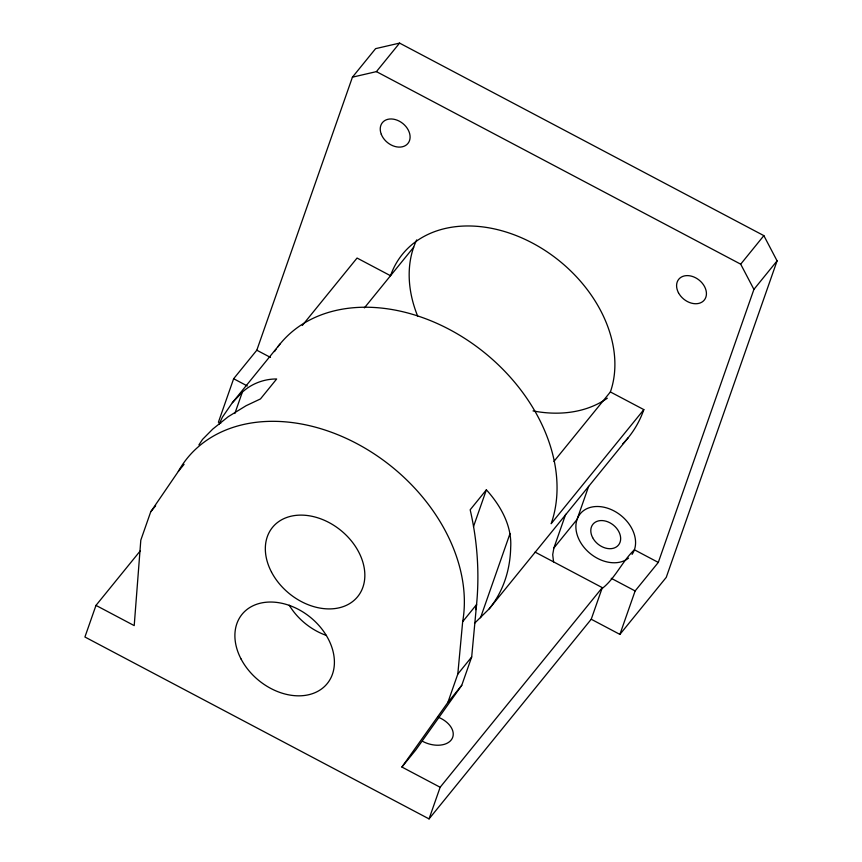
<?xml version="1.0" encoding="UTF-8"?>
<svg xmlns="http://www.w3.org/2000/svg" width="862" height="862" viewBox="0 0 862 862"><rect width="100%" height="100%" fill="white"/><g stroke="black" fill="none" stroke-linecap="round" stroke-linejoin="round"><path stroke-width="1.29" d="M535.076 552.1L602.301 587.636L440.148 787.254L401.907 767.04L447.884 702.401L457.808 674.062L462.668 621.685L476.567 604.574C479.606 572.993 477.354 540.743 470.167 509.787L486.383 489.821C500.531 505.498 512.082 525.712 510.681 547.499A164.664 122.318 39.1 0 1 489.185 608.852L474.542 623.291M401.907 767.04L415.775 749.972L461.752 685.333L471.686 656.973L476.567 604.574A164.664 122.318 39.1 0 1 475.555 609.649M565.677 514.291L553.878 547.995L552.704 554.643L553.566 561.873M140.14 551.033L95.984 605.393L84.918 637.007L429.05 818.9L591.235 619.239L602.301 587.636M184.069 464.349L178.348 471.395L150.731 511.802L140.808 540.151L134.213 625.607L95.984 605.393M591.235 619.239L619.907 634.4L666.251 577.357L777.082 260.863L763.861 235.638L399.591 43.1L375.595 48.649L352.429 77.171L256.811 350.209L233.645 378.73L218.42 422.186L220.715 423.404M234.852 413.512L242.33 392.167C251.532 383.676 264.128 378.892 276.67 378.978L260.453 398.944L246.123 405.7L228.268 416.669L212.785 429.05L202.538 439.404L198.917 444.867M473.497 526.607L486.383 489.821M480.533 617.763L509.992 533.643M429.05 818.9L440.148 787.254M588.649 486.34L577.044 519.474L553.878 547.995M619.907 634.4L635.132 590.944L658.299 562.423L753.916 289.384L777.082 260.863M219.131 424.266L222.353 417.23L232.363 402.694L280.01 344.035M658.299 562.423L634.4 549.784C622.127 561.388 615.156 578.553 601.945 588.649M352.429 77.171L376.425 71.621L399.591 43.1M150.731 511.802L155.645 505.757M302.293 325.459L357.062 258.04L390.518 275.721A126.24 93.775 39.1 0 1 532.274 242.965A126.24 93.775 39.1 0 1 610.382 391.941L643.839 409.622A164.664 122.318 39.1 0 1 622.881 443.704M364.4 307.874L413.685 247.2M553.932 461.429L610.382 391.941M753.916 289.384L740.695 264.171L763.861 235.638M643.839 409.622L551.163 523.708A164.664 122.318 39.1 0 0 465.394 338.831A164.664 122.318 39.1 0 0 277.553 347.192M489.185 608.852L628.204 437.713M457.808 674.062L471.686 656.973M447.884 702.401L461.752 685.333M232.363 402.694L242.33 392.167M376.425 71.621L740.695 264.171M256.811 350.209L270.474 357.418M233.645 378.73L247.297 385.95M611.233 578.305L635.132 590.944M326.461 635.466A54.888 40.773 39.1 0 1 289.223 605.189M178.348 471.395A164.664 122.318 39.1 0 1 356.599 443.488A164.664 122.318 39.1 0 1 462.668 621.685M274.493 351.577A164.664 122.318 39.1 0 1 275.991 349.358M438.155 717.152A21.959 14.201 19.3 0 1 451.785 739.176A21.959 14.201 19.3 0 1 422.736 741.406M607.311 398.201A126.24 93.775 39.1 0 1 533.028 410.915M417.758 316.376A126.24 93.775 39.1 0 1 416.68 239.916M628.549 558.123A32.928 24.459 39.1 0 1 578.424 538.244A32.928 24.459 39.1 0 1 606.848 507.966A32.928 24.459 39.1 0 1 632.051 554.385M241.069 659.01A54.888 40.773 39.1 0 0 327.237 683.566A54.888 40.773 39.1 0 0 285.645 604.23A54.888 40.773 39.1 0 0 241.069 659.01M271.508 572.088A54.888 40.773 39.1 0 0 357.676 596.644A54.888 40.773 39.1 0 0 316.085 517.308A54.888 40.773 39.1 0 0 271.508 572.088M592.647 537.651A16.464 12.23 39.1 0 0 618.507 545.021A16.464 12.23 39.1 0 0 606.029 521.219A16.464 12.23 39.1 0 0 592.647 537.651M381.284 134.289A16.464 12.23 39.1 0 0 406.864 144.547A16.464 12.23 39.1 0 0 397.36 120.271A16.464 12.23 39.1 0 0 381.284 134.289M678.437 292.692A16.464 12.23 39.1 0 0 704.286 300.062A16.464 12.23 39.1 0 0 691.809 276.26A16.464 12.23 39.1 0 0 678.437 292.692"/></g></svg>
